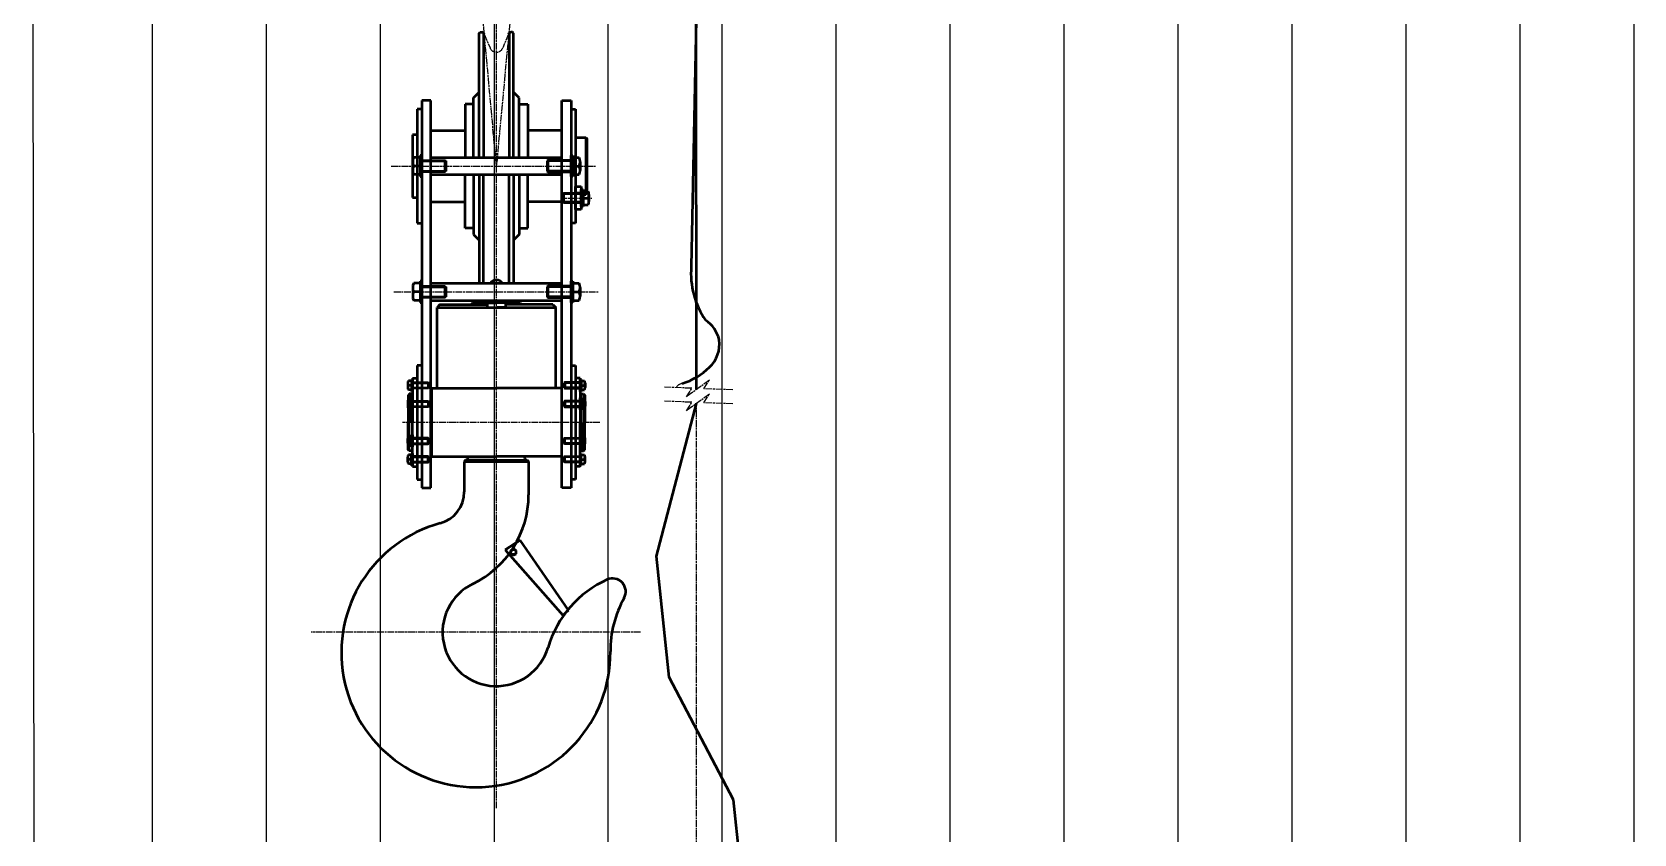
# Model space of a CAD drawing. Header units: millimetres. Extents: x -1263456 to 2767218, y -83310 to 50301.
# Drawn here: x 1101540 to 1104351, y -18966 to -17558 of the extents above; entities that cross this region are included whole.
import ezdxf

# ---------------------------------------------------------------- set-up
doc = ezdxf.new("R2010")
doc.units = ezdxf.units.MM
doc.linetypes.add('AM_ISO08W050', pattern=[18, 12, -1.5, 3, -1.5])
for name, color, linetype, lineweight in [('AM_0', 7, 'Continuous', 50), ('AM_7', 4, 'AM_ISO08W050', 25), ('AM_8', 1, 'Continuous', 25)]:
    doc.layers.add(name, color=color, linetype=linetype, lineweight=lineweight)

# ---------------------------------------------------------------- blocks, each defined once
blk = doc.blocks.new('wew1333')
at = {"layer": 'AM_8'}
for p, q in [((349606.7, 123406.7, 0.1), (349617.2, 112024.7, -6.8)), ((349817.2, 123397.4, 0), (349817.2, 111991.8, -9.9)), ((350017.2, 123397.4, 0), (350017.2, 111850.4, -9.9)), ((350217.2, 123397.4, 0), (350217.2, 111709.5, -9.9)), ((350417.2, 123397.4, 0), (350417.2, 113062.5, -9.9)), ((350617.2, 123397.4, 0), (350617.2, 112950.5, -9.9)), ((350817.2, 123397.4, 0), (350817.2, 112867.4, -9.9)), ((351017.2, 123397.4, 0), (351017.2, 112822.2, -9.9)), ((351217.2, 123397.4, 0), (351217.2, 112822.7, -9.9)), ((351417.2, 123397.4, 0), (351417.2, 112872.7, -9.9)), ((351617.2, 123397.4, 0), (351617.2, 112965, -9.9)), ((351817.2, 123397.4, 0), (351817.2, 113091.1, -9.9)), ((352017.2, 123397.4, 0), (352017.2, 113243.4, -9.9)), ((352217.2, 123397.4, 0), (352217.2, 113414.8, -9.9)), ((352417.2, 123397.4, 0), (352417.2, 113598.3, -9.9))]:
    blk.add_line(p, q, dxfattribs=at)
blk = doc.blocks.new('A$C46F70AF8')
at = {"layer": 'AM_0'}
for p, q in [((-30, -1629.9), (-28.5, -1628.4)), ((-30, -1848.4), (-30, -1629.9)), ((-28.5, -1628.4), (-25.8, -1628.4)), ((-22.5, -1629.7), (-22.5, -1848.4)), ((22.5, -1629.7), (22.5, -1848.4)), ((28.5, -1628.4), (25.8, -1628.4)), ((30, -1629.9), (28.5, -1628.4)), ((30, -1848.4), (30, -1629.9)), ((350.5, -1606.4), (342, -2039.7)), ((350.8, -2255.8), (350.5, -1606.4)), ((-40, -1743.4), (-30, -1733.4)), ((40, -1743.4), (30, -1733.4)), ((-131, -1763.4), (-139, -1763.4)), ((-139, -1763.4), (-139, -1963.4)), ((-115, -1748.4), (-131, -1748.4)), ((-131, -1748.4), (-131, -2428.4)), ((-115, -2428.4), (-115, -1748.4)), ((-40, -1754.4), (-55, -1754.4)), ((-55, -1754.4), (-55, -1848.4)), ((-40, -1848.4), (-40, -1743.4)), ((40, -1848.4), (40, -1743.4)), ((40, -1754.4), (55, -1754.4)), ((55, -1754.4), (55, -1848.4)), ((115, -2428.4), (115, -1748.4)), ((115, -1748.4), (131, -1748.4)), ((131, -1748.4), (131, -2428.4)), ((131, -1763.4), (139, -1763.4)), ((139, -1763.4), (139, -1963.4)), ((-139, -1808.4), (-147, -1808.4)), ((-147, -1808.4), (-147, -1918.4)), ((-139, -1808.4), (-139, -1918.4)), ((-115, -1800.9), (-55, -1800.9)), ((115, -1800.9), (55, -1800.9)), ((139, -1813.4), (157, -1813.4)), ((157, -1813.4), (159, -1815.4)), ((157, -1813.4), (157, -1913.4)), ((159, -1911.4), (159, -1815.4)), ((-134, -1848.4), (-145, -1848.4)), ((-131, -1844.9), (-134, -1844.9)), ((-134, -1844.9), (-134, -1881.9)), ((-134, -1848.4), (-134, -1878.4)), ((-131, -1852.4), (-134, -1852.4)), ((-134, -1853.4), (-134, -1873.4)), ((-134, -1854.4), (-89, -1854.4)), ((-131, -1881.9), (-131, -1844.9)), ((-131, -1853.4), (-90.2, -1853.4)), ((-115, -1848.4), (115, -1848.4)), ((-90.2, -1853.4), (-89, -1854.4)), ((-90.2, -1853.4), (-90.2, -1873.4)), ((-89, -1854.4), (-89, -1872.4)), ((90.2, -1853.4), (89, -1854.4)), ((89, -1854.4), (89, -1872.4)), ((134, -1854.4), (89, -1854.4)), ((131, -1853.4), (90.2, -1853.4)), ((90.2, -1853.4), (90.2, -1873.4)), ((131, -1844.9), (134, -1844.9)), ((131, -1881.9), (131, -1844.9)), ((131, -1852.4), (134, -1852.4)), ((134, -1844.9), (134, -1881.9)), ((134, -1848.4), (145, -1848.4)), ((134, -1848.4), (134, -1878.4)), ((134, -1853.4), (134, -1873.4)), ((-146.9, -1855.9), (-146.9, -1870.9)), ((-134, -1863.4), (-145, -1863.4)), ((-134, -1878.4), (-145, -1878.4)), ((-134, -1872.4), (-89, -1872.4)), ((-134, -1874.4), (-131, -1874.4)), ((-134, -1881.9), (-131, -1881.9)), ((-90.2, -1873.4), (-131, -1873.4)), ((-115, -1878.4), (115, -1878.4)), ((-89, -1872.4), (-90.2, -1873.4)), ((-55, -1972.4), (-55, -1878.4)), ((-40, -1878.4), (-40, -1983.4)), ((-30, -1878.4), (-30, -2069.2)), ((-22.5, -2069.2), (-22.5, -1878.4)), ((22.5, -2069.2), (22.5, -1878.4)), ((30, -1878.4), (30, -2069.2)), ((40, -1878.4), (40, -1983.4)), ((55, -1972.4), (55, -1878.4)), ((89, -1872.4), (90.2, -1873.4)), ((134, -1872.4), (89, -1872.4)), ((90.2, -1873.4), (131, -1873.4)), ((134, -1874.4), (131, -1874.4)), ((134, -1881.9), (131, -1881.9)), ((134, -1863.4), (145, -1863.4)), ((134, -1878.4), (145, -1878.4)), ((146.9, -1855.9), (146.9, -1870.9)), ((139, -1913.4), (139, -1899.4)), ((139, -1899.4), (149, -1899.4)), ((139, -1939.4), (139, -1899.4)), ((139, -1899.4), (149, -1899.4)), ((149, -1910.9), (139, -1910.9)), ((149, -1899.4), (149, -1913.4)), ((149, -1899.4), (149, -1939.4)), ((149, -1904.4), (152, -1904.4)), ((149, -1934.4), (149, -1904.4)), ((149, -1910.4), (152, -1910.4)), ((152, -1904.4), (152, -1934.4)), ((152, -1907.4), (160.8, -1907.4)), ((152, -1907.4), (152, -1931.4)), ((-147, -1918.4), (-139, -1918.4)), ((-115, -1925.9), (-55, -1925.9)), ((115, -1925.9), (55, -1925.9)), ((118, -1911.4), (117, -1912.2)), ((117, -1912.2), (117, -1926.6)), ((152, -1912.2), (117, -1912.2)), ((117, -1926.6), (118, -1927.4)), ((152, -1926.6), (117, -1926.6)), ((149, -1911.4), (118, -1911.4)), ((118, -1911.4), (118, -1927.4)), ((118, -1927.4), (149, -1927.4)), ((149, -1927.9), (139, -1927.9)), ((149, -1913.4), (157, -1913.4)), ((152, -1928.4), (149, -1928.4)), ((152, -1934.4), (149, -1934.4)), ((152, -1911.4), (152, -1927.4)), ((152, -1919.4), (160.8, -1919.4)), ((152, -1931.4), (160.8, -1931.4)), ((159, -1911.4), (157, -1913.4)), ((162.3, -1913.4), (162.3, -1925.4)), ((-139, -1963.4), (-131, -1963.4)), ((139, -1963.4), (131, -1963.4)), ((149, -1939.4), (139, -1939.4)), ((-40, -1972.4), (-55, -1972.4)), ((-40, -1983.4), (-30, -1993.4)), ((40, -1983.4), (30, -1993.4)), ((40, -1972.4), (55, -1972.4)), ((-146.9, -2076.7), (-146.9, -2091.7)), ((-134, -2069.2), (-145, -2069.2)), ((-131, -2065.7), (-134, -2065.7)), ((-134, -2065.7), (-134, -2102.7)), ((-134, -2069.2), (-134, -2099.2)), ((-131, -2073.2), (-134, -2073.2)), ((-134, -2074.2), (-134, -2094.2)), ((-134, -2075.2), (-89, -2075.2)), ((-131, -2102.7), (-131, -2065.7)), ((-131, -2074.2), (-90.2, -2074.2)), ((-115, -2069.2), (115, -2069.2)), ((-90.2, -2074.2), (-89, -2075.2)), ((-90.2, -2074.2), (-90.2, -2094.2)), ((-89, -2075.2), (-89, -2093.2)), ((90.2, -2074.2), (89, -2075.2)), ((89, -2075.2), (89, -2093.2)), ((134, -2075.2), (89, -2075.2)), ((131, -2074.2), (90.2, -2074.2)), ((90.2, -2074.2), (90.2, -2094.2)), ((131, -2065.7), (134, -2065.7)), ((131, -2102.7), (131, -2065.7)), ((131, -2073.2), (134, -2073.2)), ((134, -2065.7), (134, -2102.7)), ((134, -2069.2), (145, -2069.2)), ((134, -2069.2), (134, -2099.2)), ((134, -2074.2), (134, -2094.2)), ((146.9, -2076.7), (146.9, -2091.7)), ((-134, -2084.2), (-145, -2084.2)), ((-134, -2099.2), (-145, -2099.2)), ((-134, -2093.2), (-89, -2093.2)), ((-134, -2095.2), (-131, -2095.2)), ((-134, -2102.7), (-131, -2102.7)), ((-90.2, -2094.2), (-131, -2094.2)), ((-115, -2099.2), (115, -2099.2)), ((-99, -2106.4), (-104, -2111.4)), ((-99, -2106.4), (-16, -2106.4)), ((-89, -2093.2), (-90.2, -2094.2)), ((-42, -2103.9), (-44.5, -2106.4)), ((-16, -2103.9), (-42, -2103.9)), ((-16, -2103.4), (-16, -2111.4)), ((-16, -2103.4), (0, -2103.4)), ((16, -2103.4), (0, -2103.4)), ((16, -2103.4), (16, -2111.4)), ((16, -2103.9), (42, -2103.9)), ((99, -2106.4), (16, -2106.4)), ((42, -2103.9), (44.5, -2106.4)), ((89, -2093.2), (90.2, -2094.2)), ((134, -2093.2), (89, -2093.2)), ((90.2, -2094.2), (131, -2094.2)), ((99, -2106.4), (104, -2111.4)), ((134, -2095.2), (131, -2095.2)), ((134, -2102.7), (131, -2102.7)), ((134, -2084.2), (145, -2084.2)), ((134, -2099.2), (145, -2099.2)), ((-104, -2253.4), (-104, -2111.4)), ((-104, -2111.4), (104, -2111.4)), ((-16, -2111.4), (0, -2111.4)), ((16, -2111.4), (0, -2111.4)), ((104, -2253.4), (104, -2111.4)), ((-131, -2213.4), (-139, -2213.4)), ((-139, -2213.4), (-139, -2413.4)), ((131, -2213.4), (139, -2213.4)), ((139, -2213.4), (139, -2413.4)), ((-155.6, -2244.4), (-155.6, -2252.4)), ((-149, -2240.4), (-154.5, -2240.4)), ((-149, -2248.4), (-154.5, -2248.4)), ((-147, -2237.9), (-149, -2237.9)), ((-149, -2237.9), (-149, -2258.9)), ((-149, -2240.4), (-149, -2256.4)), ((-147, -2242.9), (-149, -2242.9)), ((-149, -2243.4), (-149, -2253.4)), ((-149, -2244), (-119, -2244)), ((-147, -2235.9), (-139, -2235.9)), ((-147, -2235.9), (-147, -2313.4)), ((-147, -2258.9), (-147, -2237.9)), ((-147, -2243.4), (-119.8, -2243.4)), ((-119.8, -2243.4), (-119, -2244)), ((-119.8, -2243.4), (-119.8, -2253.4)), ((-119, -2244), (-119, -2252.8)), ((119.8, -2243.4), (119, -2244)), ((119, -2244), (119, -2252.8)), ((149, -2244), (119, -2244)), ((147, -2243.4), (119.8, -2243.4)), ((119.8, -2243.4), (119.8, -2253.4)), ((147, -2235.9), (139, -2235.9)), ((147, -2235.9), (147, -2313.4)), ((147, -2237.9), (149, -2237.9)), ((147, -2258.9), (147, -2237.9)), ((147, -2242.9), (149, -2242.9)), ((149, -2237.9), (149, -2258.9)), ((149, -2240.4), (154.5, -2240.4)), ((149, -2240.4), (149, -2256.4)), ((149, -2243.4), (149, -2253.4)), ((149, -2248.4), (154.5, -2248.4)), ((155.6, -2244.4), (155.6, -2252.4)), ((-153, -2263.4), (-155, -2265.4)), ((-155, -2265.4), (-155, -2313.4)), ((-149, -2256.4), (-154.5, -2256.4)), ((-149, -2272.9), (-154.5, -2272.9)), ((-148, -2263.4), (-153, -2263.4)), ((-153, -2263.4), (-153, -2313.4)), ((-149, -2252.8), (-119, -2252.8)), ((-149, -2253.9), (-147, -2253.9)), ((-149, -2258.9), (-147, -2258.9)), ((-147, -2270.4), (-149, -2270.4)), ((-149, -2270.4), (-149, -2291.4)), ((-149, -2272.9), (-149, -2288.9)), ((-147, -2275.4), (-149, -2275.4)), ((-149, -2275.9), (-149, -2285.9)), ((-149, -2276.5), (-119, -2276.5)), ((-148, -2313.4), (-148, -2263.4)), ((-147, -2270.9), (-148, -2270.9)), ((-119.8, -2253.4), (-147, -2253.4)), ((-147, -2291.4), (-147, -2270.4)), ((-147, -2275.9), (-119.8, -2275.9)), ((-119, -2252.8), (-119.8, -2253.4)), ((-119.8, -2275.9), (-119, -2276.5)), ((-119.8, -2275.9), (-119.8, -2285.9)), ((-119, -2276.5), (-119, -2285.3)), ((-114, -2263.4), (-115, -2263.4)), ((-114, -2253.4), (0, -2253.4)), ((-114, -2253.4), (-114, -2373.4)), ((114, -2253.4), (0, -2253.4)), ((114, -2253.4), (114, -2373.4)), ((114, -2263.4), (115, -2263.4)), ((119, -2252.8), (119.8, -2253.4)), ((149, -2252.8), (119, -2252.8)), ((119.8, -2275.9), (119, -2276.5)), ((119, -2276.5), (119, -2285.3)), ((149, -2276.5), (119, -2276.5)), ((119.8, -2253.4), (147, -2253.4)), ((147, -2275.9), (119.8, -2275.9)), ((119.8, -2275.9), (119.8, -2285.9)), ((149, -2253.9), (147, -2253.9)), ((149, -2258.9), (147, -2258.9)), ((147, -2270.4), (149, -2270.4)), ((147, -2291.4), (147, -2270.4)), ((147, -2270.9), (148, -2270.9)), ((147, -2275.4), (149, -2275.4)), ((148, -2313.4), (148, -2263.4)), ((148, -2263.4), (153, -2263.4)), ((149, -2256.4), (154.5, -2256.4)), ((149, -2270.4), (149, -2291.4)), ((149, -2272.9), (154.5, -2272.9)), ((149, -2272.9), (149, -2288.9)), ((149, -2275.9), (149, -2285.9)), ((153, -2263.4), (155, -2265.4)), ((153, -2263.4), (153, -2313.4)), ((155, -2265.4), (155, -2313.4)), ((-155.6, -2276.9), (-155.6, -2284.9)), ((-149, -2280.9), (-154.5, -2280.9)), ((-149, -2288.9), (-154.5, -2288.9)), ((-149, -2285.3), (-119, -2285.3)), ((-149, -2286.4), (-147, -2286.4)), ((-149, -2291.4), (-147, -2291.4)), ((-119.8, -2285.9), (-147, -2285.9)), ((-119, -2285.3), (-119.8, -2285.9)), ((119, -2285.3), (119.8, -2285.9)), ((149, -2285.3), (119, -2285.3)), ((119.8, -2285.9), (147, -2285.9)), ((149, -2286.4), (147, -2286.4)), ((149, -2291.4), (147, -2291.4)), ((149, -2280.9), (154.5, -2280.9)), ((149, -2288.9), (154.5, -2288.9)), ((155.6, -2276.9), (155.6, -2284.9)), ((280.8, -2548.3), (350.9, -2280.3)), ((-155, -2361.4), (-155, -2313.4)), ((-153, -2363.4), (-153, -2313.4)), ((-148, -2313.4), (-148, -2363.4)), ((-147, -2390.9), (-147, -2313.4)), ((147, -2390.9), (147, -2313.4)), ((148, -2313.4), (148, -2363.4)), ((153, -2363.4), (153, -2313.4)), ((155, -2361.4), (155, -2313.4)), ((-155.6, -2349.9), (-155.6, -2341.9)), ((-149, -2337.9), (-154.5, -2337.9)), ((-149, -2345.9), (-154.5, -2345.9)), ((-149, -2353.9), (-154.5, -2353.9)), ((-149, -2356.4), (-149, -2335.4)), ((-149, -2335.4), (-147, -2335.4)), ((-149, -2353.9), (-149, -2337.9)), ((-149, -2340.4), (-147, -2340.4)), ((-149, -2350.9), (-149, -2340.9)), ((-149, -2341.5), (-119, -2341.5)), ((-149, -2350.3), (-119, -2350.3)), ((-147, -2351.4), (-149, -2351.4)), ((-147, -2356.4), (-149, -2356.4)), ((-147, -2355.9), (-148, -2355.9)), ((-147, -2355.9), (-148, -2355.9)), ((-147, -2335.4), (-147, -2356.4)), ((-119.8, -2340.9), (-147, -2340.9)), ((-147, -2350.9), (-119.8, -2350.9)), ((-119, -2341.5), (-119.8, -2340.9)), ((-119.8, -2350.9), (-119.8, -2340.9)), ((-119.8, -2350.9), (-119, -2350.3)), ((-119, -2350.3), (-119, -2341.5)), ((119, -2341.5), (119.8, -2340.9)), ((119, -2350.3), (119, -2341.5)), ((149, -2341.5), (119, -2341.5)), ((119.8, -2350.9), (119, -2350.3)), ((149, -2350.3), (119, -2350.3)), ((119.8, -2340.9), (147, -2340.9)), ((119.8, -2350.9), (119.8, -2340.9)), ((147, -2350.9), (119.8, -2350.9)), ((149, -2335.4), (147, -2335.4)), ((147, -2335.4), (147, -2356.4)), ((149, -2340.4), (147, -2340.4)), ((147, -2351.4), (149, -2351.4)), ((147, -2355.9), (148, -2355.9)), ((147, -2355.9), (148, -2355.9)), ((147, -2356.4), (149, -2356.4)), ((149, -2356.4), (149, -2335.4)), ((149, -2337.9), (154.5, -2337.9)), ((149, -2353.9), (149, -2337.9)), ((149, -2350.9), (149, -2340.9)), ((149, -2345.9), (154.5, -2345.9)), ((149, -2353.9), (154.5, -2353.9)), ((155.6, -2349.9), (155.6, -2341.9)), ((-155.6, -2382.4), (-155.6, -2374.4)), ((-153, -2363.4), (-155, -2361.4)), ((-149, -2370.4), (-154.5, -2370.4)), ((-149, -2378.4), (-154.5, -2378.4)), ((-149, -2386.4), (-154.5, -2386.4)), ((-148, -2363.4), (-153, -2363.4)), ((-149, -2388.9), (-149, -2367.9)), ((-149, -2367.9), (-147, -2367.9)), ((-149, -2386.4), (-149, -2370.4)), ((-149, -2372.9), (-147, -2372.9)), ((-149, -2383.4), (-149, -2373.4)), ((-149, -2374), (-119, -2374)), ((-149, -2382.8), (-119, -2382.8)), ((-147, -2383.9), (-149, -2383.9)), ((-147, -2388.9), (-149, -2388.9)), ((-147, -2367.9), (-147, -2388.9)), ((-119.8, -2373.4), (-147, -2373.4)), ((-147, -2383.4), (-119.8, -2383.4)), ((-119, -2374), (-119.8, -2373.4)), ((-119.8, -2383.4), (-119.8, -2373.4)), ((-119.8, -2383.4), (-119, -2382.8)), ((-119, -2382.8), (-119, -2374)), ((-115, -2363.4), (-114, -2363.4)), ((-114, -2373.4), (0, -2373.4)), ((-54.5, -2379.9), (-56.5, -2381.9)), ((-56.5, -2381.9), (56.5, -2381.9)), ((-56.5, -2381.9), (-56.5, -2435.3)), ((0, -2379.9), (-54.5, -2379.9)), ((-50, -2376.9), (-50, -2373.4)), ((114, -2373.4), (0, -2373.4)), ((0, -2379.9), (54.5, -2379.9)), ((50, -2376.9), (50, -2373.4)), ((54.5, -2379.9), (56.5, -2381.9)), ((56.5, -2381.9), (56.5, -2440.5)), ((115, -2363.4), (114, -2363.4)), ((119, -2374), (119.8, -2373.4)), ((119, -2382.8), (119, -2374)), ((149, -2374), (119, -2374)), ((119.8, -2383.4), (119, -2382.8)), ((149, -2382.8), (119, -2382.8)), ((119.8, -2373.4), (147, -2373.4)), ((119.8, -2383.4), (119.8, -2373.4)), ((147, -2383.4), (119.8, -2383.4)), ((149, -2367.9), (147, -2367.9)), ((147, -2367.9), (147, -2388.9)), ((149, -2372.9), (147, -2372.9)), ((147, -2383.9), (149, -2383.9)), ((147, -2388.9), (149, -2388.9)), ((148, -2363.4), (153, -2363.4)), ((149, -2388.9), (149, -2367.9)), ((149, -2370.4), (154.5, -2370.4)), ((149, -2386.4), (149, -2370.4)), ((149, -2383.4), (149, -2373.4)), ((149, -2378.4), (154.5, -2378.4)), ((149, -2386.4), (154.5, -2386.4)), ((153, -2363.4), (155, -2361.4)), ((155.6, -2382.4), (155.6, -2374.4)), ((-147, -2390.9), (-139, -2390.9)), ((-139, -2413.4), (-131, -2413.4)), ((139, -2413.4), (131, -2413.4)), ((147, -2390.9), (139, -2390.9)), ((-131, -2428.4), (-115, -2428.4)), ((131, -2428.4), (115, -2428.4)), ((41.9, -2520.1), (15.1, -2537.4)), ((126.6, -2643), (41.9, -2520.1)), ((15.1, -2537.4), (116.8, -2651.6)), ((24.8, -2538.1), (24.7, -2543.8)), ((24.7, -2543.8), (29.6, -2546.7)), ((29.8, -2535.3), (24.8, -2538.1)), ((29.6, -2546.7), (34.5, -2544)), ((34.7, -2538.3), (29.8, -2535.3)), ((34.5, -2544), (34.7, -2538.3)), ((303.1, -2760.5), (280.8, -2548.3)), ((116.8, -2651.6), (126.6, -2643)), ((416.2, -2975.9), (303.1, -2760.5)), ((427.3, -3081.2), (416.2, -2975.9))]:
    blk.add_line(p, q, dxfattribs=at)
blk.add_circle((29.7, -2541), 4.55, dxfattribs=at)
for centre, radius, start, end in [((-25.8, -1633.4), 5, 22.4723, 90), ((25.8, -1633.4), 5, 90, 157.5277), ((-130.9, -1855.9), 15.9, 151.9275, 208.0725), ((130.9, -1855.9), 15.9, 331.9275, 28.0725), ((-130.9, -1870.9), 15.9, 151.9275, 208.0725), ((130.9, -1870.9), 15.9, 331.9275, 28.0725), ((149.5, -1913.4), 12.8, 331.9275, 28.0725), ((149.5, -1925.4), 12.8, 331.9275, 28.0725), ((485.5, -2052.1), 144.1, 175.0813, 214.6465), ((-130.9, -2076.7), 15.9, 151.9275, 208.0725), ((0, -2075.4), 12, 30.9057, 149.0943), ((130.9, -2076.7), 15.9, 331.9275, 28.0725), ((-130.9, -2091.7), 15.9, 151.9275, 208.0725), ((130.9, -2091.7), 15.9, 331.9275, 28.0725), ((336.6, -2180.5), 55.6, 12.2873, 56.8214), ((334.4, -2175.6), 57, 314.2189, 6.9956), ((290, -2130.1), 120.6, 287.2695, 314.2189), ((-147.5, -2244.4), 8.03, 150.1372, 209.8628), ((-147.5, -2252.4), 8.03, 150.1372, 209.8628), ((147.5, -2244.4), 8.03, 330.1372, 29.8628), ((147.5, -2252.4), 8.03, 330.1372, 29.8628), ((-147.5, -2276.9), 8.03, 150.1372, 209.8628), ((147.5, -2276.9), 8.03, 330.1372, 29.8628), ((-147.5, -2284.9), 8.03, 150.1372, 209.8628), ((147.5, -2284.9), 8.03, 330.1372, 29.8628), ((-147.5, -2341.9), 8.03, 150.1372, 209.8628), ((-147.5, -2349.9), 8.03, 150.1372, 209.8628), ((147.5, -2341.9), 8.03, 330.1372, 29.8628), ((147.5, -2349.9), 8.03, 330.1372, 29.8628), ((-147.5, -2374.4), 8.03, 150.1372, 209.8628), ((-147.5, -2382.4), 8.03, 150.1372, 209.8628), ((-53, -2376.9), 3, 270, 0), ((53, -2376.9), 3, 180, 270), ((147.5, -2374.4), 8.03, 330.1372, 29.8628), ((147.5, -2382.4), 8.03, 330.1372, 29.8628), ((-113.5, -2435.3), 57, 285.3375, 0), ((-117.5, -2440.5), 174, 295.9519, 0), ((-36, -2717.9), 236, 105.3375, 0.5305), ((0, -2681.9), 94.5, 115.9519, 343.6231), ((272, -2761.8), 189, 114.1813, 163.6231), ((204, -2610.4), 23, 330.757, 114.1813), ((389, -2714), 189, 150.757, 180.5305)]:
    blk.add_arc(centre, radius, start, end, dxfattribs=at)
at = {"layer": 'AM_7'}
for p, q in [((0, -2990.9), (0, 0)), ((75, -1056.4), (0, -1863.4)), ((0, -1863.4), (-60.9, -1194.6)), ((-21.2, -1631.5), (-11.1, -1656)), ((21.2, -1631.5), (11.1, -1656)), ((-184.5, -1863.4), (175.3, -1863.4)), ((112.4, -1919.4), (167.7, -1919.4)), ((-179.9, -2084.2), (179.9, -2084.2)), ((373.6, -2239.3), (333.3, -2268.6)), ((364.1, -2254.3), (373.6, -2239.3)), ((342.8, -2253.5), (295.1, -2251.7)), ((342.8, -2278.1), (295.1, -2276.2)), ((333.3, -2268.6), (342.8, -2253.5)), ((373.6, -2263.8), (333.3, -2293.1)), ((414.8, -2256.3), (364.1, -2254.3)), ((364.1, -2278.9), (373.6, -2263.8)), ((333.3, -2293.1), (342.8, -2278.1)), ((351.3, -4175.5), (350.9, -2280.3)), ((414.8, -2280.8), (364.1, -2278.9)), ((181.3, -2313.4), (-164.8, -2313.4)), ((252.7, -2681.9), (-324.9, -2681.9))]:
    blk.add_line(p, q, dxfattribs=at)
for centre, radius, start, end in [((0, -1651.4), 12, 202.4723, 337.5277), ((328.4, -2260.9), 15.9, 99.3095, 147.9256)]:
    blk.add_arc(centre, radius, start, end, dxfattribs=at)

msp = doc.modelspace()

# ---------------------------------------------------------------- block references
at = {"layer": 'AM_0'}
for name, p in [('wew1333', (751933.6, -139327.1, 0)), ('A$C46F70AF8', (1102355, -15929.7, 0))]:
    msp.add_blockref(name, p, dxfattribs=at)

doc.saveas('drawing.dxf')
